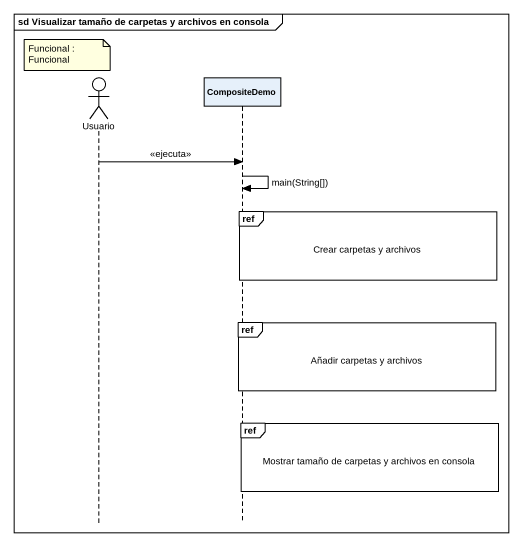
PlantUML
@startuml
mainframe sd Visualizar tamaño de carpetas y archivos en consola
hide footbox
actor Usuario
participant CompositeDemo

note over Usuario : Funcional : Funcional
Usuario -> CompositeDemo : <<ejecuta>>
CompositeDemo -> CompositeDemo : main(String[])
ref over CompositeDemo : Crear carpetas y archivos
ref over CompositeDemo : Añadir carpetas y archivos
ref over CompositeDemo : Mostrar tamaño de carpetas y archivos en consola
@enduml
